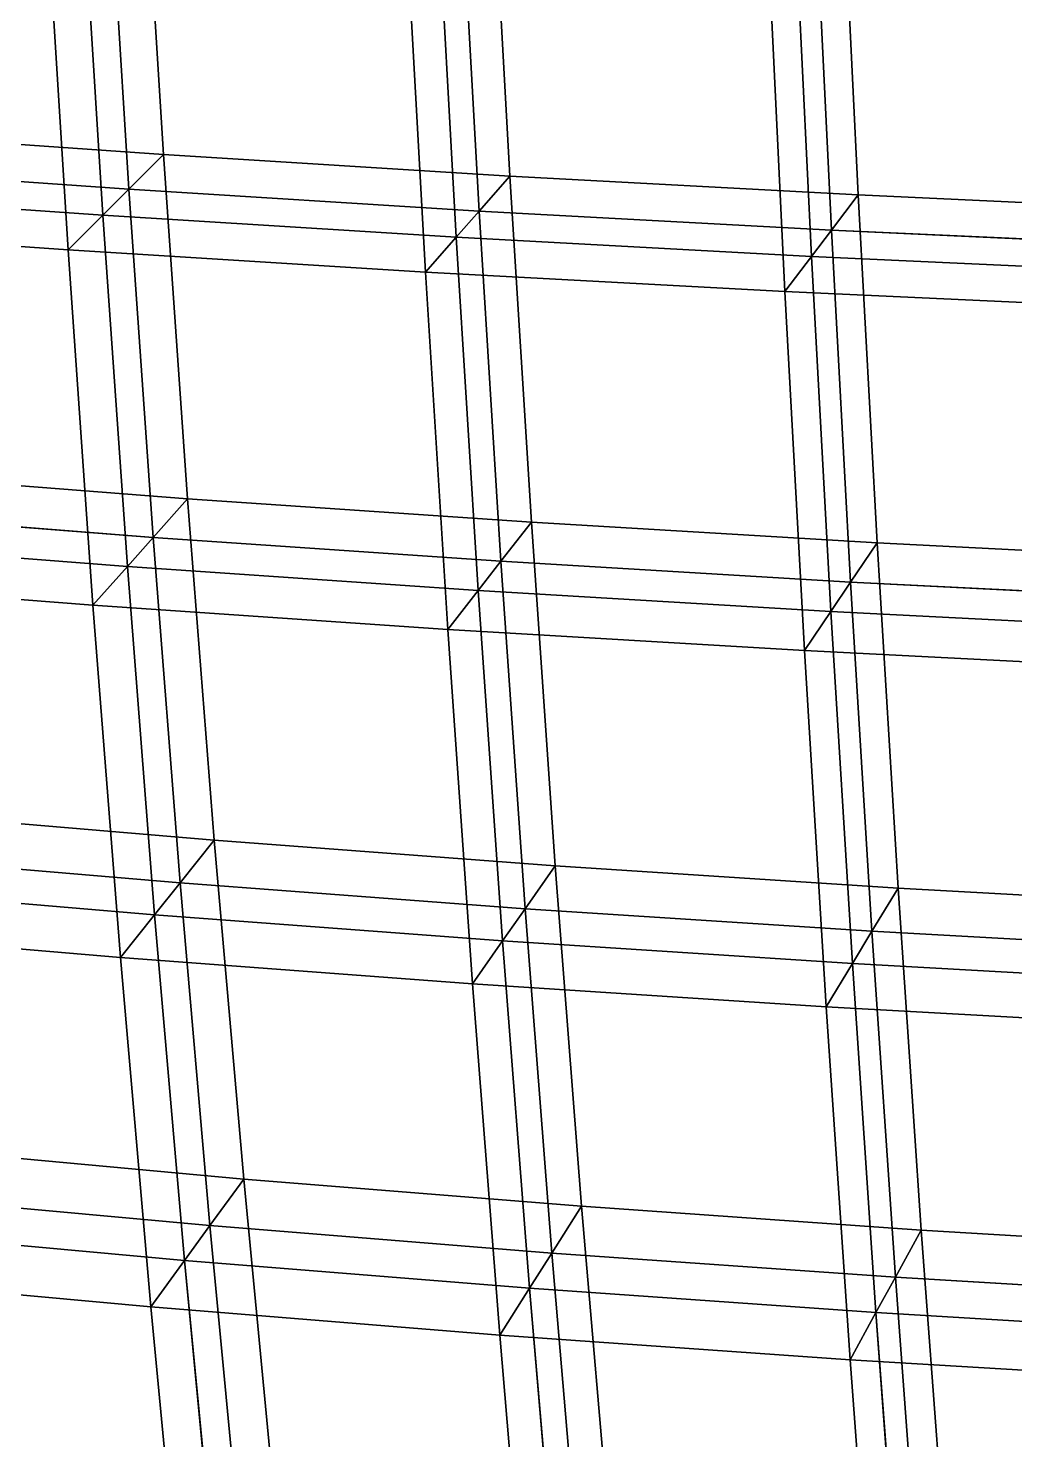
# Model space of a CAD drawing. Extents: x -25.3 to 28.3, y -25.5 to 26.5.
# Drawn here: x -8.974 to -6.14, y -12.276 to -8.223 of the extents above; entities that cross this region are included whole.
import ezdxf

# ---------------------------------------------------------------- set-up
doc = ezdxf.new("R2010")
doc.units = 0
doc.header["$MEASUREMENT"] = 0
for name, color, linetype in [('LowerTendons', 7, 'CONTINUOUS'), ('TestBases', 7, 'CONTINUOUS'), ('UpperTendons', 7, 'CONTINUOUS')]:
    doc.layers.add(name, color=color, linetype=linetype)

msp = doc.modelspace()

# ---------------------------------------------------------------- linework, layer by layer
at = {"layer": 'LowerTendons'}
for p, q in [((-8.68518, -8.68518, 32.66719), (-9.68478, -8.61511, 32.40363)), ((-7.67894, -8.74754, 32.90174), (-8.68518, -8.68518, 32.66719)), ((-6.66685, -8.80216, 33.10718), (-7.67894, -8.74754, 32.90174)), ((-5.64971, -8.84901, 33.28341), (-6.66685, -8.80216, 33.10718)), ((-8.61511, -9.68478, 32.40363), (-9.60788, -9.60788, 32.14634)), ((-7.6161, -9.75319, 32.6325), (-8.61511, -9.68478, 32.40363)), ((-6.61162, -9.81309, 32.83291), (-7.6161, -9.75319, 32.6325)), ((-5.60241, -9.86445, 33.00478), (-6.61162, -9.81309, 32.83291)), ((-8.53735, -10.67695, 32.11116), (-9.52252, -10.59368, 31.86072)), ((-7.5464, -10.75099, 32.33385), (-8.53735, -10.67695, 32.11116)), ((-6.55038, -10.8158, 32.52877), (-7.5464, -10.75099, 32.33385)), ((-5.54998, -10.87137, 32.69589), (-6.55038, -10.8158, 32.52877)), ((-8.45194, -11.66087, 31.78992), (-9.42871, -11.57172, 31.54687)), ((-7.46987, -11.74011, 32.00595), (-8.45194, -11.66087, 31.78992)), ((-6.48316, -11.80945, 32.19496), (-7.46987, -11.74011, 32.00595)), ((-5.49245, -11.86887, 32.35696), (-6.48316, -11.80945, 32.19496))]:
    msp.add_line(p, q, dxfattribs=at)
at = {"layer": 'TestBases'}
for points in [[(-8.64728, -7.59093, 32.52464), (-9.6414, -7.52881, 32.25849), (-9.57378, -8.51637, 32.03224), (-8.58564, -8.58564, 32.29278)], [(-8.74754, -7.67894, 32.90174), (-9.75319, -7.6161, 32.6325), (-9.68478, -8.61511, 32.40363), (-8.68518, -8.68518, 32.66719)], [(-8.74754, -7.67894, 32.90174), (-9.75319, -7.6161, 32.6325), (-9.68478, -8.61511, 32.40363), (-8.68518, -8.68518, 32.66719)], [(-8.64728, -7.59093, 32.52464), (-8.58564, -8.58564, 32.29278), (-8.68518, -8.68518, 32.66719), (-8.74754, -7.67894, 32.90174)], [(-8.58564, -8.58564, 32.29278), (-8.64728, -7.59093, 32.52464), (-8.74754, -7.67894, 32.90174), (-8.68518, -8.68518, 32.66719)], [(-7.64622, -7.64622, 32.76157), (-8.64728, -7.59093, 32.52464), (-8.58564, -8.58564, 32.29278), (-7.59093, -8.64728, 32.52464)], [(-7.64622, -7.64622, 32.76157), (-7.59093, -8.64728, 32.52464), (-7.67894, -8.74754, 32.90174), (-7.73488, -7.73488, 33.14141)], [(-7.59093, -8.64728, 32.52464), (-7.64622, -7.64622, 32.76157), (-7.73488, -7.73488, 33.14141), (-7.67894, -8.74754, 32.90174)], [(-6.63906, -7.69467, 32.96915), (-7.64622, -7.64622, 32.76157), (-7.59093, -8.64728, 32.52464), (-6.59044, -8.70127, 32.72772)], [(-8.82273, -7.74495, 33.18456), (-9.83703, -7.68157, 32.91301), (-9.76803, -8.68916, 32.68217), (-8.75984, -8.75984, 32.948)], [(-8.82273, -7.74495, 33.18456), (-9.83703, -7.68157, 32.91301), (-9.76803, -8.68916, 32.68217), (-8.75984, -8.75984, 32.948)], [(-8.74754, -7.67894, 32.90174), (-8.68518, -8.68518, 32.66719), (-8.75984, -8.75984, 32.948), (-8.82273, -7.74495, 33.18456)], [(-8.68518, -8.68518, 32.66719), (-8.74754, -7.67894, 32.90174), (-8.82273, -7.74495, 33.18456), (-8.75984, -8.75984, 32.948)], [(-7.73488, -7.73488, 33.14141), (-8.74754, -7.67894, 32.90174), (-8.68518, -8.68518, 32.66719), (-7.67894, -8.74754, 32.90174)], [(-7.73488, -7.73488, 33.14141), (-8.74754, -7.67894, 32.90174), (-8.68518, -8.68518, 32.66719), (-7.67894, -8.74754, 32.90174)], [(-6.63906, -7.69467, 32.96915), (-6.59044, -8.70127, 32.72772), (-6.66685, -8.80216, 33.10718), (-6.71603, -7.78389, 33.3514)], [(-6.59044, -8.70127, 32.72772), (-6.63906, -7.69467, 32.96915), (-6.71603, -7.78389, 33.3514), (-6.66685, -8.80216, 33.10718)], [(-5.6266, -7.73624, 33.14728), (-6.63906, -7.69467, 32.96915), (-6.59044, -8.70127, 32.72772), (-5.58496, -8.74759, 32.90194)], [(-7.73488, -7.73488, 33.14141), (-7.67894, -8.74754, 32.90174), (-7.74495, -8.82273, 33.18456), (-7.80137, -7.80137, 33.4263)], [(-7.67894, -8.74754, 32.90174), (-7.73488, -7.73488, 33.14141), (-7.80137, -7.80137, 33.4263), (-7.74495, -8.82273, 33.18456)], [(-6.71603, -7.78389, 33.3514), (-7.73488, -7.73488, 33.14141), (-7.67894, -8.74754, 32.90174), (-6.66685, -8.80216, 33.10718)], [(-6.71603, -7.78389, 33.3514), (-7.73488, -7.73488, 33.14141), (-7.67894, -8.74754, 32.90174), (-6.66685, -8.80216, 33.10718)], [(-8.92299, -7.83296, 33.56166), (-9.94881, -7.76886, 33.28702), (-9.87903, -8.7879, 33.05355), (-8.85938, -8.85938, 33.32241)], [(-8.82273, -7.74495, 33.18456), (-8.75984, -8.75984, 32.948), (-8.85938, -8.85938, 33.32241), (-8.92299, -7.83296, 33.56166)], [(-8.75984, -8.75984, 32.948), (-8.82273, -7.74495, 33.18456), (-8.92299, -7.83296, 33.56166), (-8.85938, -8.85938, 33.32241)], [(-7.80137, -7.80137, 33.4263), (-8.82273, -7.74495, 33.18456), (-8.75984, -8.75984, 32.948), (-7.74495, -8.82273, 33.18456)], [(-7.80137, -7.80137, 33.4263), (-8.82273, -7.74495, 33.18456), (-8.75984, -8.75984, 32.948), (-7.74495, -8.82273, 33.18456)], [(-7.80137, -7.80137, 33.4263), (-7.74495, -8.82273, 33.18456), (-7.83296, -8.92299, 33.56166), (-7.89002, -7.89002, 33.80614)], [(-7.74495, -8.82273, 33.18456), (-7.80137, -7.80137, 33.4263), (-7.89002, -7.89002, 33.80614), (-7.83296, -8.92299, 33.56166)], [(-6.77376, -7.8508, 33.63809), (-7.80137, -7.80137, 33.4263), (-7.74495, -8.82273, 33.18456), (-6.72416, -8.87782, 33.39176)], [(-6.77376, -7.8508, 33.63809), (-7.80137, -7.80137, 33.4263), (-7.74495, -8.82273, 33.18456), (-6.72416, -8.87782, 33.39176)], [(-6.71603, -7.78389, 33.3514), (-6.66685, -8.80216, 33.10718), (-6.72416, -8.87782, 33.39176), (-6.77376, -7.8508, 33.63809)], [(-6.66685, -8.80216, 33.10718), (-6.71603, -7.78389, 33.3514), (-6.77376, -7.8508, 33.63809), (-6.72416, -8.87782, 33.39176)], [(-5.69184, -7.82594, 33.53159), (-6.71603, -7.78389, 33.3514), (-6.66685, -8.80216, 33.10718), (-5.64971, -8.84901, 33.28341)], [(-5.69184, -7.82594, 33.53159), (-6.71603, -7.78389, 33.3514), (-6.66685, -8.80216, 33.10718), (-5.64971, -8.84901, 33.28341)], [(-7.89002, -7.89002, 33.80614), (-8.92299, -7.83296, 33.56166), (-8.85938, -8.85938, 33.32241), (-7.83296, -8.92299, 33.56166)], [(-6.77376, -7.8508, 33.63809), (-6.72416, -8.87782, 33.39176), (-6.80057, -8.97871, 33.77122), (-6.85074, -7.94001, 34.02034)], [(-6.72416, -8.87782, 33.39176), (-6.77376, -7.8508, 33.63809), (-6.85074, -7.94001, 34.02034), (-6.80057, -8.97871, 33.77122)], [(-5.74077, -7.89321, 33.81983), (-6.77376, -7.8508, 33.63809), (-6.72416, -8.87782, 33.39176), (-5.69828, -8.92508, 33.56952)], [(-5.74077, -7.89321, 33.81983), (-6.77376, -7.8508, 33.63809), (-6.72416, -8.87782, 33.39176), (-5.69828, -8.92508, 33.56952)], [(-6.85074, -7.94001, 34.02034), (-7.89002, -7.89002, 33.80614), (-7.83296, -8.92299, 33.56166), (-6.80057, -8.97871, 33.77122)], [(-5.806, -7.98291, 34.20415), (-6.85074, -7.94001, 34.02034), (-6.80057, -8.97871, 33.77122), (-5.76303, -9.0265, 33.95099)], [(-9.57378, -8.51637, 32.03224), (-8.58564, -8.58564, 32.29278), (-8.68518, -8.68518, 32.66719), (-9.68478, -8.61511, 32.40363)], [(-8.58564, -8.58564, 32.29278), (-9.57378, -8.51637, 32.03224), (-9.68478, -8.61511, 32.40363), (-8.68518, -8.68518, 32.66719)], [(-8.58564, -8.58564, 32.29278), (-9.57378, -8.51637, 32.03224), (-9.49777, -9.49777, 31.7779), (-8.51637, -9.57378, 32.03224)], [(-8.58564, -8.58564, 32.29278), (-7.59093, -8.64728, 32.52464), (-7.67894, -8.74754, 32.90174), (-8.68518, -8.68518, 32.66719)], [(-7.59093, -8.64728, 32.52464), (-8.58564, -8.58564, 32.29278), (-8.68518, -8.68518, 32.66719), (-7.67894, -8.74754, 32.90174)], [(-8.58564, -8.58564, 32.29278), (-8.51637, -9.57378, 32.03224), (-8.61511, -9.68478, 32.40363), (-8.68518, -8.68518, 32.66719)], [(-8.51637, -9.57378, 32.03224), (-8.58564, -8.58564, 32.29278), (-8.68518, -8.68518, 32.66719), (-8.61511, -9.68478, 32.40363)], [(-7.59093, -8.64728, 32.52464), (-8.58564, -8.58564, 32.29278), (-8.51637, -9.57378, 32.03224), (-7.52881, -9.6414, 32.25849)], [(-9.68478, -8.61511, 32.40363), (-8.68518, -8.68518, 32.66719), (-8.75984, -8.75984, 32.948), (-9.76803, -8.68916, 32.68217)], [(-8.68518, -8.68518, 32.66719), (-9.68478, -8.61511, 32.40363), (-9.76803, -8.68916, 32.68217), (-8.75984, -8.75984, 32.948)], [(-8.68518, -8.68518, 32.66719), (-9.68478, -8.61511, 32.40363), (-9.60788, -9.60788, 32.14634), (-8.61511, -9.68478, 32.40363)], [(-8.68518, -8.68518, 32.66719), (-9.68478, -8.61511, 32.40363), (-9.60788, -9.60788, 32.14634), (-8.61511, -9.68478, 32.40363)], [(-7.59093, -8.64728, 32.52464), (-6.59044, -8.70127, 32.72772), (-6.66685, -8.80216, 33.10718), (-7.67894, -8.74754, 32.90174)], [(-6.59044, -8.70127, 32.72772), (-7.59093, -8.64728, 32.52464), (-7.67894, -8.74754, 32.90174), (-6.66685, -8.80216, 33.10718)], [(-7.59093, -8.64728, 32.52464), (-7.52881, -9.6414, 32.25849), (-7.6161, -9.75319, 32.6325), (-7.67894, -8.74754, 32.90174)], [(-7.52881, -9.6414, 32.25849), (-7.59093, -8.64728, 32.52464), (-7.67894, -8.74754, 32.90174), (-7.6161, -9.75319, 32.6325)], [(-6.59044, -8.70127, 32.72772), (-7.59093, -8.64728, 32.52464), (-7.52881, -9.6414, 32.25849), (-6.53584, -9.70061, 32.4566)], [(-9.76803, -8.68916, 32.68217), (-8.75984, -8.75984, 32.948), (-8.85938, -8.85938, 33.32241), (-9.87903, -8.7879, 33.05355)], [(-8.75984, -8.75984, 32.948), (-9.76803, -8.68916, 32.68217), (-9.87903, -8.7879, 33.05355), (-8.85938, -8.85938, 33.32241)], [(-8.75984, -8.75984, 32.948), (-9.76803, -8.68916, 32.68217), (-9.69047, -9.69047, 32.42267), (-8.68916, -9.76803, 32.68217)], [(-8.75984, -8.75984, 32.948), (-9.76803, -8.68916, 32.68217), (-9.69047, -9.69047, 32.42267), (-8.68916, -9.76803, 32.68217)], [(-8.68518, -8.68518, 32.66719), (-7.67894, -8.74754, 32.90174), (-7.74495, -8.82273, 33.18456), (-8.75984, -8.75984, 32.948)], [(-7.67894, -8.74754, 32.90174), (-8.68518, -8.68518, 32.66719), (-8.75984, -8.75984, 32.948), (-7.74495, -8.82273, 33.18456)], [(-8.68518, -8.68518, 32.66719), (-8.61511, -9.68478, 32.40363), (-8.68916, -9.76803, 32.68217), (-8.75984, -8.75984, 32.948)], [(-8.61511, -9.68478, 32.40363), (-8.68518, -8.68518, 32.66719), (-8.75984, -8.75984, 32.948), (-8.68916, -9.76803, 32.68217)], [(-7.67894, -8.74754, 32.90174), (-8.68518, -8.68518, 32.66719), (-8.61511, -9.68478, 32.40363), (-7.6161, -9.75319, 32.6325)], [(-7.67894, -8.74754, 32.90174), (-8.68518, -8.68518, 32.66719), (-8.61511, -9.68478, 32.40363), (-7.6161, -9.75319, 32.6325)], [(-6.59044, -8.70127, 32.72772), (-5.58496, -8.74759, 32.90194), (-5.64971, -8.84901, 33.28341), (-6.66685, -8.80216, 33.10718)], [(-5.58496, -8.74759, 32.90194), (-6.59044, -8.70127, 32.72772), (-6.66685, -8.80216, 33.10718), (-5.64971, -8.84901, 33.28341)], [(-6.59044, -8.70127, 32.72772), (-6.53584, -9.70061, 32.4566), (-6.61162, -9.81309, 32.83291), (-6.66685, -8.80216, 33.10718)], [(-6.53584, -9.70061, 32.4566), (-6.59044, -8.70127, 32.72772), (-6.66685, -8.80216, 33.10718), (-6.61162, -9.81309, 32.83291)], [(-5.58496, -8.74759, 32.90194), (-6.59044, -8.70127, 32.72772), (-6.53584, -9.70061, 32.4566), (-5.5382, -9.7514, 32.6265)], [(-7.67894, -8.74754, 32.90174), (-6.66685, -8.80216, 33.10718), (-6.72416, -8.87782, 33.39176), (-7.74495, -8.82273, 33.18456)], [(-6.66685, -8.80216, 33.10718), (-7.67894, -8.74754, 32.90174), (-7.74495, -8.82273, 33.18456), (-6.72416, -8.87782, 33.39176)], [(-7.67894, -8.74754, 32.90174), (-7.6161, -9.75319, 32.6325), (-7.68157, -9.83703, 32.91301), (-7.74495, -8.82273, 33.18456)], [(-7.6161, -9.75319, 32.6325), (-7.67894, -8.74754, 32.90174), (-7.74495, -8.82273, 33.18456), (-7.68157, -9.83703, 32.91301)], [(-6.66685, -8.80216, 33.10718), (-7.67894, -8.74754, 32.90174), (-7.6161, -9.75319, 32.6325), (-6.61162, -9.81309, 32.83291)], [(-6.66685, -8.80216, 33.10718), (-7.67894, -8.74754, 32.90174), (-7.6161, -9.75319, 32.6325), (-6.61162, -9.81309, 32.83291)], [(-8.85938, -8.85938, 33.32241), (-9.87903, -8.7879, 33.05355), (-9.80059, -9.80059, 32.79111), (-8.7879, -9.87903, 33.05355)], [(-8.75984, -8.75984, 32.948), (-7.74495, -8.82273, 33.18456), (-7.83296, -8.92299, 33.56166), (-8.85938, -8.85938, 33.32241)], [(-7.74495, -8.82273, 33.18456), (-8.75984, -8.75984, 32.948), (-8.85938, -8.85938, 33.32241), (-7.83296, -8.92299, 33.56166)], [(-8.75984, -8.75984, 32.948), (-8.68916, -9.76803, 32.68217), (-8.7879, -9.87903, 33.05355), (-8.85938, -8.85938, 33.32241)], [(-8.68916, -9.76803, 32.68217), (-8.75984, -8.75984, 32.948), (-8.85938, -8.85938, 33.32241), (-8.7879, -9.87903, 33.05355)], [(-7.74495, -8.82273, 33.18456), (-8.75984, -8.75984, 32.948), (-8.68916, -9.76803, 32.68217), (-7.68157, -9.83703, 32.91301)], [(-7.74495, -8.82273, 33.18456), (-8.75984, -8.75984, 32.948), (-8.68916, -9.76803, 32.68217), (-7.68157, -9.83703, 32.91301)], [(-7.74495, -8.82273, 33.18456), (-6.72416, -8.87782, 33.39176), (-6.80057, -8.97871, 33.77122), (-7.83296, -8.92299, 33.56166)], [(-6.72416, -8.87782, 33.39176), (-7.74495, -8.82273, 33.18456), (-7.83296, -8.92299, 33.56166), (-6.80057, -8.97871, 33.77122)], [(-7.74495, -8.82273, 33.18456), (-7.68157, -9.83703, 32.91301), (-7.76886, -9.94881, 33.28702), (-7.83296, -8.92299, 33.56166)], [(-7.68157, -9.83703, 32.91301), (-7.74495, -8.82273, 33.18456), (-7.83296, -8.92299, 33.56166), (-7.76886, -9.94881, 33.28702)], [(-6.72416, -8.87782, 33.39176), (-7.74495, -8.82273, 33.18456), (-7.68157, -9.83703, 32.91301), (-6.66846, -9.89744, 33.11514)], [(-6.72416, -8.87782, 33.39176), (-7.74495, -8.82273, 33.18456), (-7.68157, -9.83703, 32.91301), (-6.66846, -9.89744, 33.11514)], [(-6.66685, -8.80216, 33.10718), (-5.64971, -8.84901, 33.28341), (-5.69828, -8.92508, 33.56952), (-6.72416, -8.87782, 33.39176)], [(-5.64971, -8.84901, 33.28341), (-6.66685, -8.80216, 33.10718), (-6.72416, -8.87782, 33.39176), (-5.69828, -8.92508, 33.56952)], [(-6.66685, -8.80216, 33.10718), (-6.61162, -9.81309, 32.83291), (-6.66846, -9.89744, 33.11514), (-6.72416, -8.87782, 33.39176)], [(-6.61162, -9.81309, 32.83291), (-6.66685, -8.80216, 33.10718), (-6.72416, -8.87782, 33.39176), (-6.66846, -9.89744, 33.11514)], [(-5.64971, -8.84901, 33.28341), (-6.66685, -8.80216, 33.10718), (-6.61162, -9.81309, 32.83291), (-5.60241, -9.86445, 33.00478)], [(-5.64971, -8.84901, 33.28341), (-6.66685, -8.80216, 33.10718), (-6.61162, -9.81309, 32.83291), (-5.60241, -9.86445, 33.00478)], [(-7.83296, -8.92299, 33.56166), (-8.85938, -8.85938, 33.32241), (-8.7879, -9.87903, 33.05355), (-7.76886, -9.94881, 33.28702)], [(-6.72416, -8.87782, 33.39176), (-5.69828, -8.92508, 33.56952), (-5.76303, -9.0265, 33.95099), (-6.80057, -8.97871, 33.77122)], [(-5.69828, -8.92508, 33.56952), (-6.72416, -8.87782, 33.39176), (-6.80057, -8.97871, 33.77122), (-5.76303, -9.0265, 33.95099)], [(-6.72416, -8.87782, 33.39176), (-6.66846, -9.89744, 33.11514), (-6.74423, -10.00991, 33.49145), (-6.80057, -8.97871, 33.77122)], [(-6.66846, -9.89744, 33.11514), (-6.72416, -8.87782, 33.39176), (-6.80057, -8.97871, 33.77122), (-6.74423, -10.00991, 33.49145)], [(-5.69828, -8.92508, 33.56952), (-6.72416, -8.87782, 33.39176), (-6.66846, -9.89744, 33.11514), (-5.65057, -9.94925, 33.28849)], [(-5.69828, -8.92508, 33.56952), (-6.72416, -8.87782, 33.39176), (-6.66846, -9.89744, 33.11514), (-5.65057, -9.94925, 33.28849)], [(-6.80057, -8.97871, 33.77122), (-7.83296, -8.92299, 33.56166), (-7.76886, -9.94881, 33.28702), (-6.74423, -10.00991, 33.49145)], [(-5.76303, -9.0265, 33.95099), (-6.80057, -8.97871, 33.77122), (-6.74423, -10.00991, 33.49145), (-5.71478, -10.06231, 33.66677)], [(-9.49777, -9.49777, 31.7779), (-8.51637, -9.57378, 32.03224), (-8.61511, -9.68478, 32.40363), (-9.60788, -9.60788, 32.14634)], [(-8.51637, -9.57378, 32.03224), (-9.49777, -9.49777, 31.7779), (-9.60788, -9.60788, 32.14634), (-8.61511, -9.68478, 32.40363)], [(-8.51637, -9.57378, 32.03224), (-9.49777, -9.49777, 31.7779), (-9.41338, -10.47226, 31.49556), (-8.4395, -10.55458, 31.74312)], [(-8.51637, -9.57378, 32.03224), (-7.52881, -9.6414, 32.25849), (-7.6161, -9.75319, 32.6325), (-8.61511, -9.68478, 32.40363)], [(-7.52881, -9.6414, 32.25849), (-8.51637, -9.57378, 32.03224), (-8.61511, -9.68478, 32.40363), (-7.6161, -9.75319, 32.6325)], [(-8.51637, -9.57378, 32.03224), (-8.4395, -10.55458, 31.74312), (-8.53735, -10.67695, 32.11116), (-8.61511, -9.68478, 32.40363)], [(-8.4395, -10.55458, 31.74312), (-8.51637, -9.57378, 32.03224), (-8.61511, -9.68478, 32.40363), (-8.53735, -10.67695, 32.11116)], [(-7.52881, -9.6414, 32.25849), (-8.51637, -9.57378, 32.03224), (-8.4395, -10.55458, 31.74312), (-7.45991, -10.62777, 31.96326)], [(-9.60788, -9.60788, 32.14634), (-8.61511, -9.68478, 32.40363), (-8.68916, -9.76803, 32.68217), (-9.69047, -9.69047, 32.42267)], [(-8.61511, -9.68478, 32.40363), (-9.60788, -9.60788, 32.14634), (-9.69047, -9.69047, 32.42267), (-8.68916, -9.76803, 32.68217)], [(-8.61511, -9.68478, 32.40363), (-9.60788, -9.60788, 32.14634), (-9.52252, -10.59368, 31.86072), (-8.53735, -10.67695, 32.11116)], [(-8.61511, -9.68478, 32.40363), (-9.60788, -9.60788, 32.14634), (-9.52252, -10.59368, 31.86072), (-8.53735, -10.67695, 32.11116)], [(-7.52881, -9.6414, 32.25849), (-6.53584, -9.70061, 32.4566), (-6.61162, -9.81309, 32.83291), (-7.6161, -9.75319, 32.6325)], [(-6.53584, -9.70061, 32.4566), (-7.52881, -9.6414, 32.25849), (-7.6161, -9.75319, 32.6325), (-6.61162, -9.81309, 32.83291)], [(-7.52881, -9.6414, 32.25849), (-7.45991, -10.62777, 31.96326), (-7.5464, -10.75099, 32.33385), (-7.6161, -9.75319, 32.6325)], [(-7.45991, -10.62777, 31.96326), (-7.52881, -9.6414, 32.25849), (-7.6161, -9.75319, 32.6325), (-7.5464, -10.75099, 32.33385)], [(-6.53584, -9.70061, 32.4566), (-7.52881, -9.6414, 32.25849), (-7.45991, -10.62777, 31.96326), (-6.4753, -10.69184, 32.15595)], [(-8.61511, -9.68478, 32.40363), (-7.6161, -9.75319, 32.6325), (-7.68157, -9.83703, 32.91301), (-8.68916, -9.76803, 32.68217)], [(-7.6161, -9.75319, 32.6325), (-8.61511, -9.68478, 32.40363), (-8.68916, -9.76803, 32.68217), (-7.68157, -9.83703, 32.91301)], [(-8.61511, -9.68478, 32.40363), (-8.53735, -10.67695, 32.11116), (-8.61074, -10.76873, 32.38719), (-8.68916, -9.76803, 32.68217)], [(-8.53735, -10.67695, 32.11116), (-8.61511, -9.68478, 32.40363), (-8.68916, -9.76803, 32.68217), (-8.61074, -10.76873, 32.38719)], [(-7.6161, -9.75319, 32.6325), (-8.61511, -9.68478, 32.40363), (-8.53735, -10.67695, 32.11116), (-7.5464, -10.75099, 32.33385)], [(-7.6161, -9.75319, 32.6325), (-8.61511, -9.68478, 32.40363), (-8.53735, -10.67695, 32.11116), (-7.5464, -10.75099, 32.33385)], [(-9.69047, -9.69047, 32.42267), (-8.68916, -9.76803, 32.68217), (-8.7879, -9.87903, 33.05355), (-9.80059, -9.80059, 32.79111)], [(-8.68916, -9.76803, 32.68217), (-9.69047, -9.69047, 32.42267), (-9.80059, -9.80059, 32.79111), (-8.7879, -9.87903, 33.05355)], [(-8.68916, -9.76803, 32.68217), (-9.69047, -9.69047, 32.42267), (-9.60437, -10.68474, 32.1346), (-8.61074, -10.76873, 32.38719)], [(-8.68916, -9.76803, 32.68217), (-9.69047, -9.69047, 32.42267), (-9.60437, -10.68474, 32.1346), (-8.61074, -10.76873, 32.38719)], [(-6.53584, -9.70061, 32.4566), (-5.5382, -9.7514, 32.6265), (-5.60241, -9.86445, 33.00478), (-6.61162, -9.81309, 32.83291)], [(-5.5382, -9.7514, 32.6265), (-6.53584, -9.70061, 32.4566), (-6.61162, -9.81309, 32.83291), (-5.60241, -9.86445, 33.00478)], [(-6.53584, -9.70061, 32.4566), (-6.4753, -10.69184, 32.15595), (-6.55038, -10.8158, 32.52877), (-6.61162, -9.81309, 32.83291)], [(-6.4753, -10.69184, 32.15595), (-6.53584, -9.70061, 32.4566), (-6.61162, -9.81309, 32.83291), (-6.55038, -10.8158, 32.52877)], [(-5.5382, -9.7514, 32.6265), (-6.53584, -9.70061, 32.4566), (-6.4753, -10.69184, 32.15595), (-5.48637, -10.74677, 32.32115)], [(-8.68916, -9.76803, 32.68217), (-7.68157, -9.83703, 32.91301), (-7.76886, -9.94881, 33.28702), (-8.7879, -9.87903, 33.05355)], [(-7.68157, -9.83703, 32.91301), (-8.68916, -9.76803, 32.68217), (-8.7879, -9.87903, 33.05355), (-7.76886, -9.94881, 33.28702)], [(-8.68916, -9.76803, 32.68217), (-8.61074, -10.76873, 32.38719), (-8.70858, -10.8911, 32.75522), (-8.7879, -9.87903, 33.05355)], [(-8.61074, -10.76873, 32.38719), (-8.68916, -9.76803, 32.68217), (-8.7879, -9.87903, 33.05355), (-8.70858, -10.8911, 32.75522)], [(-7.68157, -9.83703, 32.91301), (-8.68916, -9.76803, 32.68217), (-8.61074, -10.76873, 32.38719), (-7.61127, -10.84341, 32.61179)], [(-7.68157, -9.83703, 32.91301), (-8.68916, -9.76803, 32.68217), (-8.61074, -10.76873, 32.38719), (-7.61127, -10.84341, 32.61179)], [(-7.6161, -9.75319, 32.6325), (-6.61162, -9.81309, 32.83291), (-6.66846, -9.89744, 33.11514), (-7.68157, -9.83703, 32.91301)], [(-6.61162, -9.81309, 32.83291), (-7.6161, -9.75319, 32.6325), (-7.68157, -9.83703, 32.91301), (-6.66846, -9.89744, 33.11514)], [(-7.6161, -9.75319, 32.6325), (-7.5464, -10.75099, 32.33385), (-7.61127, -10.84341, 32.61179), (-7.68157, -9.83703, 32.91301)], [(-7.5464, -10.75099, 32.33385), (-7.6161, -9.75319, 32.6325), (-7.68157, -9.83703, 32.91301), (-7.61127, -10.84341, 32.61179)], [(-6.61162, -9.81309, 32.83291), (-7.6161, -9.75319, 32.6325), (-7.5464, -10.75099, 32.33385), (-6.55038, -10.8158, 32.52877)], [(-6.61162, -9.81309, 32.83291), (-7.6161, -9.75319, 32.6325), (-7.5464, -10.75099, 32.33385), (-6.55038, -10.8158, 32.52877)], [(-8.7879, -9.87903, 33.05355), (-9.80059, -9.80059, 32.79111), (-9.71352, -10.80616, 32.49976), (-8.70858, -10.8911, 32.75522)], [(-7.68157, -9.83703, 32.91301), (-6.66846, -9.89744, 33.11514), (-6.74423, -10.00991, 33.49145), (-7.76886, -9.94881, 33.28702)], [(-6.66846, -9.89744, 33.11514), (-7.68157, -9.83703, 32.91301), (-7.76886, -9.94881, 33.28702), (-6.74423, -10.00991, 33.49145)], [(-7.68157, -9.83703, 32.91301), (-7.61127, -10.84341, 32.61179), (-7.69776, -10.96663, 32.98238), (-7.76886, -9.94881, 33.28702)], [(-7.61127, -10.84341, 32.61179), (-7.68157, -9.83703, 32.91301), (-7.76886, -9.94881, 33.28702), (-7.69776, -10.96663, 32.98238)], [(-6.66846, -9.89744, 33.11514), (-7.68157, -9.83703, 32.91301), (-7.61127, -10.84341, 32.61179), (-6.60669, -10.90878, 32.80839)], [(-6.66846, -9.89744, 33.11514), (-7.68157, -9.83703, 32.91301), (-7.61127, -10.84341, 32.61179), (-6.60669, -10.90878, 32.80839)], [(-6.61162, -9.81309, 32.83291), (-5.60241, -9.86445, 33.00478), (-5.65057, -9.94925, 33.28849), (-6.66846, -9.89744, 33.11514)], [(-5.60241, -9.86445, 33.00478), (-6.61162, -9.81309, 32.83291), (-6.66846, -9.89744, 33.11514), (-5.65057, -9.94925, 33.28849)], [(-6.61162, -9.81309, 32.83291), (-6.55038, -10.8158, 32.52877), (-6.60669, -10.90878, 32.80839), (-6.66846, -9.89744, 33.11514)], [(-6.55038, -10.8158, 32.52877), (-6.61162, -9.81309, 32.83291), (-6.66846, -9.89744, 33.11514), (-6.60669, -10.90878, 32.80839)], [(-5.60241, -9.86445, 33.00478), (-6.61162, -9.81309, 32.83291), (-6.55038, -10.8158, 32.52877), (-5.54998, -10.87137, 32.69589)], [(-5.60241, -9.86445, 33.00478), (-6.61162, -9.81309, 32.83291), (-6.55038, -10.8158, 32.52877), (-5.54998, -10.87137, 32.69589)], [(-7.76886, -9.94881, 33.28702), (-8.7879, -9.87903, 33.05355), (-8.70858, -10.8911, 32.75522), (-7.69776, -10.96663, 32.98238)], [(-6.66846, -9.89744, 33.11514), (-5.65057, -9.94925, 33.28849), (-5.71478, -10.06231, 33.66677), (-6.74423, -10.00991, 33.49145)], [(-5.65057, -9.94925, 33.28849), (-6.66846, -9.89744, 33.11514), (-6.74423, -10.00991, 33.49145), (-5.71478, -10.06231, 33.66677)], [(-6.66846, -9.89744, 33.11514), (-6.60669, -10.90878, 32.80839), (-6.68176, -11.03274, 33.18121), (-6.74423, -10.00991, 33.49145)], [(-6.60669, -10.90878, 32.80839), (-6.66846, -9.89744, 33.11514), (-6.74423, -10.00991, 33.49145), (-6.68176, -11.03274, 33.18121)], [(-5.65057, -9.94925, 33.28849), (-6.66846, -9.89744, 33.11514), (-6.60669, -10.90878, 32.80839), (-5.59769, -10.96482, 32.97694)], [(-5.65057, -9.94925, 33.28849), (-6.66846, -9.89744, 33.11514), (-6.60669, -10.90878, 32.80839), (-5.59769, -10.96482, 32.97694)], [(-6.74423, -10.00991, 33.49145), (-7.76886, -9.94881, 33.28702), (-7.69776, -10.96663, 32.98238), (-6.68176, -11.03274, 33.18121)], [(-5.71478, -10.06231, 33.66677), (-6.74423, -10.00991, 33.49145), (-6.68176, -11.03274, 33.18121), (-5.6613, -11.08942, 33.35168)], [(-9.41338, -10.47226, 31.49556), (-8.4395, -10.55458, 31.74312), (-8.53735, -10.67695, 32.11116), (-9.52252, -10.59368, 31.86072)], [(-8.4395, -10.55458, 31.74312), (-9.41338, -10.47226, 31.49556), (-9.52252, -10.59368, 31.86072), (-8.53735, -10.67695, 32.11116)], [(-8.4395, -10.55458, 31.74312), (-9.41338, -10.47226, 31.49556), (-9.32065, -11.43909, 31.1853), (-8.35507, -11.52722, 31.42556)], [(-8.4395, -10.55458, 31.74312), (-7.45991, -10.62777, 31.96326), (-7.5464, -10.75099, 32.33385), (-8.53735, -10.67695, 32.11116)], [(-7.45991, -10.62777, 31.96326), (-8.4395, -10.55458, 31.74312), (-8.53735, -10.67695, 32.11116), (-7.5464, -10.75099, 32.33385)], [(-8.4395, -10.55458, 31.74312), (-8.35507, -11.52722, 31.42556), (-8.45194, -11.66087, 31.78992), (-8.53735, -10.67695, 32.11116)], [(-8.35507, -11.52722, 31.42556), (-8.4395, -10.55458, 31.74312), (-8.53735, -10.67695, 32.11116), (-8.45194, -11.66087, 31.78992)], [(-7.45991, -10.62777, 31.96326), (-8.4395, -10.55458, 31.74312), (-8.35507, -11.52722, 31.42556), (-7.38426, -11.60556, 31.63912)], [(-9.52252, -10.59368, 31.86072), (-8.53735, -10.67695, 32.11116), (-8.61074, -10.76873, 32.38719), (-9.60437, -10.68474, 32.1346)], [(-8.53735, -10.67695, 32.11116), (-9.52252, -10.59368, 31.86072), (-9.60437, -10.68474, 32.1346), (-8.61074, -10.76873, 32.38719)], [(-8.53735, -10.67695, 32.11116), (-9.52252, -10.59368, 31.86072), (-9.42871, -11.57172, 31.54687), (-8.45194, -11.66087, 31.78992)], [(-8.53735, -10.67695, 32.11116), (-9.52252, -10.59368, 31.86072), (-9.42871, -11.57172, 31.54687), (-8.45194, -11.66087, 31.78992)], [(-7.45991, -10.62777, 31.96326), (-6.4753, -10.69184, 32.15595), (-6.55038, -10.8158, 32.52877), (-7.5464, -10.75099, 32.33385)], [(-6.4753, -10.69184, 32.15595), (-7.45991, -10.62777, 31.96326), (-7.5464, -10.75099, 32.33385), (-6.55038, -10.8158, 32.52877)], [(-7.45991, -10.62777, 31.96326), (-7.38426, -11.60556, 31.63912), (-7.46987, -11.74011, 32.00595), (-7.5464, -10.75099, 32.33385)], [(-7.38426, -11.60556, 31.63912), (-7.45991, -10.62777, 31.96326), (-7.5464, -10.75099, 32.33385), (-7.46987, -11.74011, 32.00595)], [(-6.4753, -10.69184, 32.15595), (-7.45991, -10.62777, 31.96326), (-7.38426, -11.60556, 31.63912), (-6.40885, -11.67409, 31.82597)], [(-9.60437, -10.68474, 32.1346), (-8.61074, -10.76873, 32.38719), (-8.70858, -10.8911, 32.75522), (-9.71352, -10.80616, 32.49976)], [(-8.61074, -10.76873, 32.38719), (-9.60437, -10.68474, 32.1346), (-9.71352, -10.80616, 32.49976), (-8.70858, -10.8911, 32.75522)], [(-8.61074, -10.76873, 32.38719), (-9.60437, -10.68474, 32.1346), (-9.50976, -11.67119, 31.81804), (-8.52459, -11.76111, 32.06318)], [(-8.61074, -10.76873, 32.38719), (-9.60437, -10.68474, 32.1346), (-9.50976, -11.67119, 31.81804), (-8.52459, -11.76111, 32.06318)], [(-8.53735, -10.67695, 32.11116), (-7.5464, -10.75099, 32.33385), (-7.61127, -10.84341, 32.61179), (-8.61074, -10.76873, 32.38719)], [(-7.5464, -10.75099, 32.33385), (-8.53735, -10.67695, 32.11116), (-8.61074, -10.76873, 32.38719), (-7.61127, -10.84341, 32.61179)], [(-8.53735, -10.67695, 32.11116), (-8.45194, -11.66087, 31.78992), (-8.52459, -11.76111, 32.06318), (-8.61074, -10.76873, 32.38719)], [(-8.45194, -11.66087, 31.78992), (-8.53735, -10.67695, 32.11116), (-8.61074, -10.76873, 32.38719), (-8.52459, -11.76111, 32.06318)], [(-7.5464, -10.75099, 32.33385), (-8.53735, -10.67695, 32.11116), (-8.45194, -11.66087, 31.78992), (-7.46987, -11.74011, 32.00595)], [(-7.5464, -10.75099, 32.33385), (-8.53735, -10.67695, 32.11116), (-8.45194, -11.66087, 31.78992), (-7.46987, -11.74011, 32.00595)], [(-6.4753, -10.69184, 32.15595), (-5.48637, -10.74677, 32.32115), (-5.54998, -10.87137, 32.69589), (-6.55038, -10.8158, 32.52877)], [(-5.48637, -10.74677, 32.32115), (-6.4753, -10.69184, 32.15595), (-6.55038, -10.8158, 32.52877), (-5.54998, -10.87137, 32.69589)], [(-6.4753, -10.69184, 32.15595), (-6.40885, -11.67409, 31.82597), (-6.48316, -11.80945, 32.19496), (-6.55038, -10.8158, 32.52877)], [(-6.40885, -11.67409, 31.82597), (-6.4753, -10.69184, 32.15595), (-6.55038, -10.8158, 32.52877), (-6.48316, -11.80945, 32.19496)], [(-5.48637, -10.74677, 32.32115), (-6.4753, -10.69184, 32.15595), (-6.40885, -11.67409, 31.82597), (-5.4295, -11.73283, 31.98611)], [(-8.61074, -10.76873, 32.38719), (-7.61127, -10.84341, 32.61179), (-7.69776, -10.96663, 32.98238), (-8.70858, -10.8911, 32.75522)], [(-7.61127, -10.84341, 32.61179), (-8.61074, -10.76873, 32.38719), (-8.70858, -10.8911, 32.75522), (-7.69776, -10.96663, 32.98238)], [(-8.61074, -10.76873, 32.38719), (-8.52459, -11.76111, 32.06318), (-8.62146, -11.89476, 32.42754), (-8.70858, -10.8911, 32.75522)], [(-8.52459, -11.76111, 32.06318), (-8.61074, -10.76873, 32.38719), (-8.70858, -10.8911, 32.75522), (-8.62146, -11.89476, 32.42754)], [(-7.61127, -10.84341, 32.61179), (-8.61074, -10.76873, 32.38719), (-8.52459, -11.76111, 32.06318), (-7.53408, -11.84103, 32.28107)], [(-7.61127, -10.84341, 32.61179), (-8.61074, -10.76873, 32.38719), (-8.52459, -11.76111, 32.06318), (-7.53408, -11.84103, 32.28107)], [(-7.5464, -10.75099, 32.33385), (-6.55038, -10.8158, 32.52877), (-6.60669, -10.90878, 32.80839), (-7.61127, -10.84341, 32.61179)], [(-6.55038, -10.8158, 32.52877), (-7.5464, -10.75099, 32.33385), (-7.61127, -10.84341, 32.61179), (-6.60669, -10.90878, 32.80839)], [(-7.5464, -10.75099, 32.33385), (-7.46987, -11.74011, 32.00595), (-7.53408, -11.84103, 32.28107), (-7.61127, -10.84341, 32.61179)], [(-7.46987, -11.74011, 32.00595), (-7.5464, -10.75099, 32.33385), (-7.61127, -10.84341, 32.61179), (-7.53408, -11.84103, 32.28107)], [(-6.55038, -10.8158, 32.52877), (-7.5464, -10.75099, 32.33385), (-7.46987, -11.74011, 32.00595), (-6.48316, -11.80945, 32.19496)], [(-6.55038, -10.8158, 32.52877), (-7.5464, -10.75099, 32.33385), (-7.46987, -11.74011, 32.00595), (-6.48316, -11.80945, 32.19496)], [(-8.70858, -10.8911, 32.75522), (-9.71352, -10.80616, 32.49976), (-9.61783, -11.80381, 32.17961), (-8.62146, -11.89476, 32.42754)], [(-6.55038, -10.8158, 32.52877), (-5.54998, -10.87137, 32.69589), (-5.59769, -10.96482, 32.97694), (-6.60669, -10.90878, 32.80839)], [(-5.54998, -10.87137, 32.69589), (-6.55038, -10.8158, 32.52877), (-6.60669, -10.90878, 32.80839), (-5.59769, -10.96482, 32.97694)], [(-6.55038, -10.8158, 32.52877), (-6.48316, -11.80945, 32.19496), (-6.53889, -11.91096, 32.47171), (-6.60669, -10.90878, 32.80839)], [(-6.48316, -11.80945, 32.19496), (-6.55038, -10.8158, 32.52877), (-6.60669, -10.90878, 32.80839), (-6.53889, -11.91096, 32.47171)], [(-5.54998, -10.87137, 32.69589), (-6.55038, -10.8158, 32.52877), (-6.48316, -11.80945, 32.19496), (-5.49245, -11.86887, 32.35696)], [(-5.54998, -10.87137, 32.69589), (-6.55038, -10.8158, 32.52877), (-6.48316, -11.80945, 32.19496), (-5.49245, -11.86887, 32.35696)], [(-7.61127, -10.84341, 32.61179), (-6.60669, -10.90878, 32.80839), (-6.68176, -11.03274, 33.18121), (-7.69776, -10.96663, 32.98238)], [(-6.60669, -10.90878, 32.80839), (-7.61127, -10.84341, 32.61179), (-7.69776, -10.96663, 32.98238), (-6.68176, -11.03274, 33.18121)], [(-7.61127, -10.84341, 32.61179), (-7.53408, -11.84103, 32.28107), (-7.6197, -11.97559, 32.6479), (-7.69776, -10.96663, 32.98238)], [(-7.53408, -11.84103, 32.28107), (-7.61127, -10.84341, 32.61179), (-7.69776, -10.96663, 32.98238), (-7.6197, -11.97559, 32.6479)], [(-6.60669, -10.90878, 32.80839), (-7.61127, -10.84341, 32.61179), (-7.53408, -11.84103, 32.28107), (-6.53889, -11.91096, 32.47171)], [(-6.60669, -10.90878, 32.80839), (-7.61127, -10.84341, 32.61179), (-7.53408, -11.84103, 32.28107), (-6.53889, -11.91096, 32.47171)], [(-7.69776, -10.96663, 32.98238), (-8.70858, -10.8911, 32.75522), (-8.62146, -11.89476, 32.42754), (-7.6197, -11.97559, 32.6479)], [(-6.60669, -10.90878, 32.80839), (-5.59769, -10.96482, 32.97694), (-5.6613, -11.08942, 33.35168), (-6.68176, -11.03274, 33.18121)], [(-5.59769, -10.96482, 32.97694), (-6.60669, -10.90878, 32.80839), (-6.68176, -11.03274, 33.18121), (-5.6613, -11.08942, 33.35168)], [(-6.60669, -10.90878, 32.80839), (-6.53889, -11.91096, 32.47171), (-6.61319, -12.04631, 32.84071), (-6.68176, -11.03274, 33.18121)], [(-6.53889, -11.91096, 32.47171), (-6.60669, -10.90878, 32.80839), (-6.68176, -11.03274, 33.18121), (-6.61319, -12.04631, 32.84071)], [(-5.59769, -10.96482, 32.97694), (-6.60669, -10.90878, 32.80839), (-6.53889, -11.91096, 32.47171), (-5.53966, -11.97089, 32.6351)], [(-5.59769, -10.96482, 32.97694), (-6.60669, -10.90878, 32.80839), (-6.53889, -11.91096, 32.47171), (-5.53966, -11.97089, 32.6351)], [(-6.68176, -11.03274, 33.18121), (-7.69776, -10.96663, 32.98238), (-7.6197, -11.97559, 32.6479), (-6.61319, -12.04631, 32.84071)], [(-5.6613, -11.08942, 33.35168), (-6.68176, -11.03274, 33.18121), (-6.61319, -12.04631, 32.84071), (-5.60261, -12.10693, 33.00596)], [(-9.32065, -11.43909, 31.1853), (-8.35507, -11.52722, 31.42556), (-8.45194, -11.66087, 31.78992), (-9.42871, -11.57172, 31.54687)], [(-8.35507, -11.52722, 31.42556), (-9.32065, -11.43909, 31.1853), (-9.42871, -11.57172, 31.54687), (-8.45194, -11.66087, 31.78992)], [(-8.35507, -11.52722, 31.42556), (-9.32065, -11.43909, 31.1853), (-9.21961, -12.39749, 30.84722), (-8.26312, -12.49092, 31.0797)], [(-8.35507, -11.52722, 31.42556), (-7.38426, -11.60556, 31.63912), (-7.46987, -11.74011, 32.00595), (-8.45194, -11.66087, 31.78992)], [(-7.38426, -11.60556, 31.63912), (-8.35507, -11.52722, 31.42556), (-8.45194, -11.66087, 31.78992), (-7.46987, -11.74011, 32.00595)], [(-8.35507, -11.52722, 31.42556), (-8.26312, -12.49092, 31.0797), (-8.35892, -12.63574, 31.44005), (-8.45194, -11.66087, 31.78992)], [(-8.26312, -12.49092, 31.0797), (-8.35507, -11.52722, 31.42556), (-8.45194, -11.66087, 31.78992), (-8.35892, -12.63574, 31.44005)], [(-7.38426, -11.60556, 31.63912), (-8.35507, -11.52722, 31.42556), (-8.26312, -12.49092, 31.0797), (-7.3019, -12.57393, 31.28624)], [(-9.42871, -11.57172, 31.54687), (-8.45194, -11.66087, 31.78992), (-8.52459, -11.76111, 32.06318), (-9.50976, -11.67119, 31.81804)], [(-8.45194, -11.66087, 31.78992), (-9.42871, -11.57172, 31.54687), (-9.50976, -11.67119, 31.81804), (-8.52459, -11.76111, 32.06318)], [(-8.45194, -11.66087, 31.78992), (-9.42871, -11.57172, 31.54687), (-9.3265, -12.54122, 31.20487), (-8.35892, -12.63574, 31.44005)], [(-8.45194, -11.66087, 31.78992), (-9.42871, -11.57172, 31.54687), (-9.3265, -12.54122, 31.20487), (-8.35892, -12.63574, 31.44005)], [(-7.38426, -11.60556, 31.63912), (-6.40885, -11.67409, 31.82597), (-6.48316, -11.80945, 32.19496), (-7.46987, -11.74011, 32.00595)], [(-6.40885, -11.67409, 31.82597), (-7.38426, -11.60556, 31.63912), (-7.46987, -11.74011, 32.00595), (-6.48316, -11.80945, 32.19496)], [(-7.38426, -11.60556, 31.63912), (-7.3019, -12.57393, 31.28624), (-7.38656, -12.71971, 31.64898), (-7.46987, -11.74011, 32.00595)], [(-7.3019, -12.57393, 31.28624), (-7.38426, -11.60556, 31.63912), (-7.46987, -11.74011, 32.00595), (-7.38656, -12.71971, 31.64898)], [(-6.40885, -11.67409, 31.82597), (-7.38426, -11.60556, 31.63912), (-7.3019, -12.57393, 31.28624), (-6.33654, -12.64652, 31.46687)], [(-9.50976, -11.67119, 31.81804), (-8.52459, -11.76111, 32.06318), (-8.62146, -11.89476, 32.42754), (-9.61783, -11.80381, 32.17961)], [(-8.52459, -11.76111, 32.06318), (-9.50976, -11.67119, 31.81804), (-9.61783, -11.80381, 32.17961), (-8.62146, -11.89476, 32.42754)], [(-8.52459, -11.76111, 32.06318), (-9.50976, -11.67119, 31.81804), (-9.40667, -12.64903, 31.47311), (-8.43077, -12.74436, 31.7103)], [(-8.52459, -11.76111, 32.06318), (-9.50976, -11.67119, 31.81804), (-9.40667, -12.64903, 31.47311), (-8.43077, -12.74436, 31.7103)], [(-8.45194, -11.66087, 31.78992), (-7.46987, -11.74011, 32.00595), (-7.53408, -11.84103, 32.28107), (-8.52459, -11.76111, 32.06318)], [(-7.46987, -11.74011, 32.00595), (-8.45194, -11.66087, 31.78992), (-8.52459, -11.76111, 32.06318), (-7.53408, -11.84103, 32.28107)], [(-8.45194, -11.66087, 31.78992), (-8.35892, -12.63574, 31.44005), (-8.43077, -12.74436, 31.7103), (-8.52459, -11.76111, 32.06318)], [(-8.35892, -12.63574, 31.44005), (-8.45194, -11.66087, 31.78992), (-8.52459, -11.76111, 32.06318), (-8.43077, -12.74436, 31.7103)], [(-7.46987, -11.74011, 32.00595), (-8.45194, -11.66087, 31.78992), (-8.35892, -12.63574, 31.44005), (-7.38656, -12.71971, 31.64898)], [(-7.46987, -11.74011, 32.00595), (-8.45194, -11.66087, 31.78992), (-8.35892, -12.63574, 31.44005), (-7.38656, -12.71971, 31.64898)], [(-6.40885, -11.67409, 31.82597), (-5.4295, -11.73283, 31.98611), (-5.49245, -11.86887, 32.35696), (-6.48316, -11.80945, 32.19496)], [(-5.4295, -11.73283, 31.98611), (-6.40885, -11.67409, 31.82597), (-6.48316, -11.80945, 32.19496), (-5.49245, -11.86887, 32.35696)], [(-6.40885, -11.67409, 31.82597), (-6.33654, -12.64652, 31.46687), (-6.41001, -12.79315, 31.8317), (-6.48316, -11.80945, 32.19496)], [(-6.33654, -12.64652, 31.46687), (-6.40885, -11.67409, 31.82597), (-6.48316, -11.80945, 32.19496), (-6.41001, -12.79315, 31.8317)], [(-5.4295, -11.73283, 31.98611), (-6.40885, -11.67409, 31.82597), (-6.33654, -12.64652, 31.46687), (-5.36763, -12.70872, 31.62162)], [(-7.46987, -11.74011, 32.00595), (-6.48316, -11.80945, 32.19496), (-6.53889, -11.91096, 32.47171), (-7.53408, -11.84103, 32.28107)], [(-6.48316, -11.80945, 32.19496), (-7.46987, -11.74011, 32.00595), (-7.53408, -11.84103, 32.28107), (-6.53889, -11.91096, 32.47171)], [(-7.46987, -11.74011, 32.00595), (-7.38656, -12.71971, 31.64898), (-7.45005, -12.82905, 31.92103), (-7.53408, -11.84103, 32.28107)], [(-7.38656, -12.71971, 31.64898), (-7.46987, -11.74011, 32.00595), (-7.53408, -11.84103, 32.28107), (-7.45005, -12.82905, 31.92103)], [(-6.48316, -11.80945, 32.19496), (-7.46987, -11.74011, 32.00595), (-7.38656, -12.71971, 31.64898), (-6.41001, -12.79315, 31.8317)], [(-6.48316, -11.80945, 32.19496), (-7.46987, -11.74011, 32.00595), (-7.38656, -12.71971, 31.64898), (-6.41001, -12.79315, 31.8317)], [(-8.52459, -11.76111, 32.06318), (-7.53408, -11.84103, 32.28107), (-7.6197, -11.97559, 32.6479), (-8.62146, -11.89476, 32.42754)], [(-7.53408, -11.84103, 32.28107), (-8.52459, -11.76111, 32.06318), (-8.62146, -11.89476, 32.42754), (-7.6197, -11.97559, 32.6479)], [(-8.52459, -11.76111, 32.06318), (-8.43077, -12.74436, 31.7103), (-8.52658, -12.88918, 32.07065), (-8.62146, -11.89476, 32.42754)], [(-8.43077, -12.74436, 31.7103), (-8.52459, -11.76111, 32.06318), (-8.62146, -11.89476, 32.42754), (-8.52658, -12.88918, 32.07065)], [(-7.53408, -11.84103, 32.28107), (-8.52459, -11.76111, 32.06318), (-8.43077, -12.74436, 31.7103), (-7.45005, -12.82905, 31.92103)], [(-7.53408, -11.84103, 32.28107), (-8.52459, -11.76111, 32.06318), (-8.43077, -12.74436, 31.7103), (-7.45005, -12.82905, 31.92103)], [(-8.62146, -11.89476, 32.42754), (-9.61783, -11.80381, 32.17961), (-9.51356, -12.79277, 31.83076), (-8.52658, -12.88918, 32.07065)], [(-6.48316, -11.80945, 32.19496), (-5.49245, -11.86887, 32.35696), (-5.53966, -11.97089, 32.6351), (-6.53889, -11.91096, 32.47171)], [(-5.49245, -11.86887, 32.35696), (-6.48316, -11.80945, 32.19496), (-6.53889, -11.91096, 32.47171), (-5.53966, -11.97089, 32.6351)], [(-6.48316, -11.80945, 32.19496), (-6.41001, -12.79315, 31.8317), (-6.46511, -12.90312, 32.10533), (-6.53889, -11.91096, 32.47171)], [(-6.41001, -12.79315, 31.8317), (-6.48316, -11.80945, 32.19496), (-6.53889, -11.91096, 32.47171), (-6.46511, -12.90312, 32.10533)], [(-5.49245, -11.86887, 32.35696), (-6.48316, -11.80945, 32.19496), (-6.41001, -12.79315, 31.8317), (-5.42986, -12.85606, 31.98825)], [(-5.49245, -11.86887, 32.35696), (-6.48316, -11.80945, 32.19496), (-6.41001, -12.79315, 31.8317), (-5.42986, -12.85606, 31.98825)], [(-7.53408, -11.84103, 32.28107), (-6.53889, -11.91096, 32.47171), (-6.61319, -12.04631, 32.84071), (-7.6197, -11.97559, 32.6479)], [(-6.53889, -11.91096, 32.47171), (-7.53408, -11.84103, 32.28107), (-7.6197, -11.97559, 32.6479), (-6.61319, -12.04631, 32.84071)], [(-7.53408, -11.84103, 32.28107), (-7.45005, -12.82905, 31.92103), (-7.53471, -12.97483, 32.28377), (-7.6197, -11.97559, 32.6479)], [(-7.45005, -12.82905, 31.92103), (-7.53408, -11.84103, 32.28107), (-7.6197, -11.97559, 32.6479), (-7.53471, -12.97483, 32.28377)], [(-6.53889, -11.91096, 32.47171), (-7.53408, -11.84103, 32.28107), (-7.45005, -12.82905, 31.92103), (-6.46511, -12.90312, 32.10533)], [(-6.53889, -11.91096, 32.47171), (-7.53408, -11.84103, 32.28107), (-7.45005, -12.82905, 31.92103), (-6.46511, -12.90312, 32.10533)], [(-7.6197, -11.97559, 32.6479), (-8.62146, -11.89476, 32.42754), (-8.52658, -12.88918, 32.07065), (-7.53471, -12.97483, 32.28377)], [(-6.53889, -11.91096, 32.47171), (-5.53966, -11.97089, 32.6351), (-5.60261, -12.10693, 33.00596), (-6.61319, -12.04631, 32.84071)], [(-5.53966, -11.97089, 32.6351), (-6.53889, -11.91096, 32.47171), (-6.61319, -12.04631, 32.84071), (-5.60261, -12.10693, 33.00596)], [(-6.53889, -11.91096, 32.47171), (-6.46511, -12.90312, 32.10533), (-6.53858, -13.04974, 32.47016), (-6.61319, -12.04631, 32.84071)], [(-6.46511, -12.90312, 32.10533), (-6.53889, -11.91096, 32.47171), (-6.61319, -12.04631, 32.84071), (-6.53858, -13.04974, 32.47016)], [(-5.53966, -11.97089, 32.6351), (-6.53889, -11.91096, 32.47171), (-6.46511, -12.90312, 32.10533), (-5.47654, -12.96657, 32.26322)], [(-5.53966, -11.97089, 32.6351), (-6.53889, -11.91096, 32.47171), (-6.46511, -12.90312, 32.10533), (-5.47654, -12.96657, 32.26322)], [(-6.61319, -12.04631, 32.84071), (-7.6197, -11.97559, 32.6479), (-7.53471, -12.97483, 32.28377), (-6.53858, -13.04974, 32.47016)], [(-5.60261, -12.10693, 33.00596), (-6.61319, -12.04631, 32.84071), (-6.53858, -13.04974, 32.47016), (-5.53877, -13.11392, 32.62985)]]:
    msp.add_3dface(points, dxfattribs=at)
at = {"layer": 'UpperTendons'}
for p, q in [((-8.82273, -7.74495, 33.18456), (-8.75984, -8.75984, 32.948)), ((-7.80137, -7.80137, 33.4263), (-7.74495, -8.82273, 33.18456)), ((-6.77376, -7.8508, 33.63809), (-6.72416, -8.87782, 33.39176)), ((-8.75984, -8.75984, 32.948), (-8.68916, -9.76803, 32.68217)), ((-7.74495, -8.82273, 33.18456), (-7.68157, -9.83703, 32.91301)), ((-6.72416, -8.87782, 33.39176), (-6.66846, -9.89744, 33.11514)), ((-8.68916, -9.76803, 32.68217), (-8.61074, -10.76873, 32.38719)), ((-7.68157, -9.83703, 32.91301), (-7.61127, -10.84341, 32.61179)), ((-6.66846, -9.89744, 33.11514), (-6.60669, -10.90878, 32.80839)), ((-8.61074, -10.76873, 32.38719), (-8.52459, -11.76111, 32.06318)), ((-7.61127, -10.84341, 32.61179), (-7.53408, -11.84103, 32.28107)), ((-6.60669, -10.90878, 32.80839), (-6.53889, -11.91096, 32.47171)), ((-8.52459, -11.76111, 32.06318), (-8.43077, -12.74436, 31.7103)), ((-7.53408, -11.84103, 32.28107), (-7.45005, -12.82905, 31.92103)), ((-6.53889, -11.91096, 32.47171), (-6.46511, -12.90312, 32.10533))]:
    msp.add_line(p, q, dxfattribs=at)

doc.saveas('drawing.dxf')
